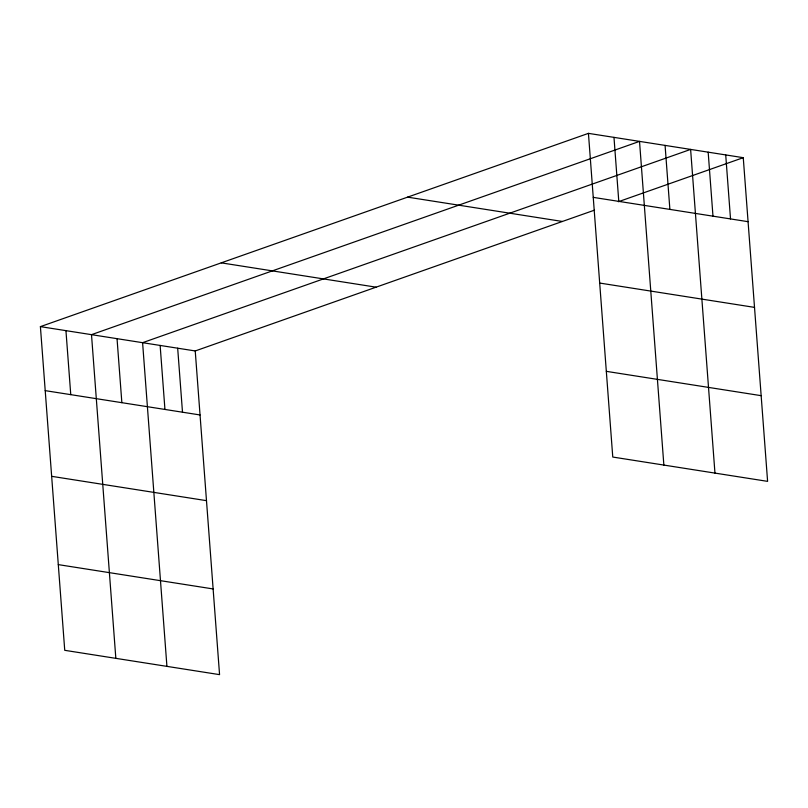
<?xml version="1.0" encoding="UTF-8"?>
<svg xmlns="http://www.w3.org/2000/svg" width="808" height="808" viewBox="0 0 808 808"><rect width="100%" height="100%" fill="white"/><g stroke="black" fill="none" stroke-linecap="round" stroke-linejoin="round"><path stroke-width="1.21" d="M594.536 210.131L195.233 350.955L219.564 674.64L64.741 650.319L40.4 326.634L588.436 133.36L743.259 157.681L767.6 481.366L612.767 457.045L588.436 133.36M618.332 201.737L743.259 157.681M593.244 197.364L748.077 221.685M407.586 197.142L562.408 221.463M599.688 283.053L754.52 307.383M221.251 262.853L376.084 287.173M606.323 371.347L761.156 395.668M40.4 326.634L195.233 350.955M45.208 390.638L200.041 414.959M51.651 476.326L206.484 500.657M58.297 564.62L213.12 588.941M725.715 154.924L730.523 218.928M708.172 152.167L712.979 216.17M714.959 473.094L690.618 149.409L142.592 342.683L166.923 666.368M665.075 145.4L669.883 209.403M663.863 465.075L639.522 141.39L91.496 334.663L115.837 658.348M613.979 137.37L618.787 201.374M177.679 348.197L182.497 412.201M160.136 345.44L164.943 409.444M117.039 338.673L121.857 402.677M65.943 330.644L70.761 394.647"/></g></svg>
